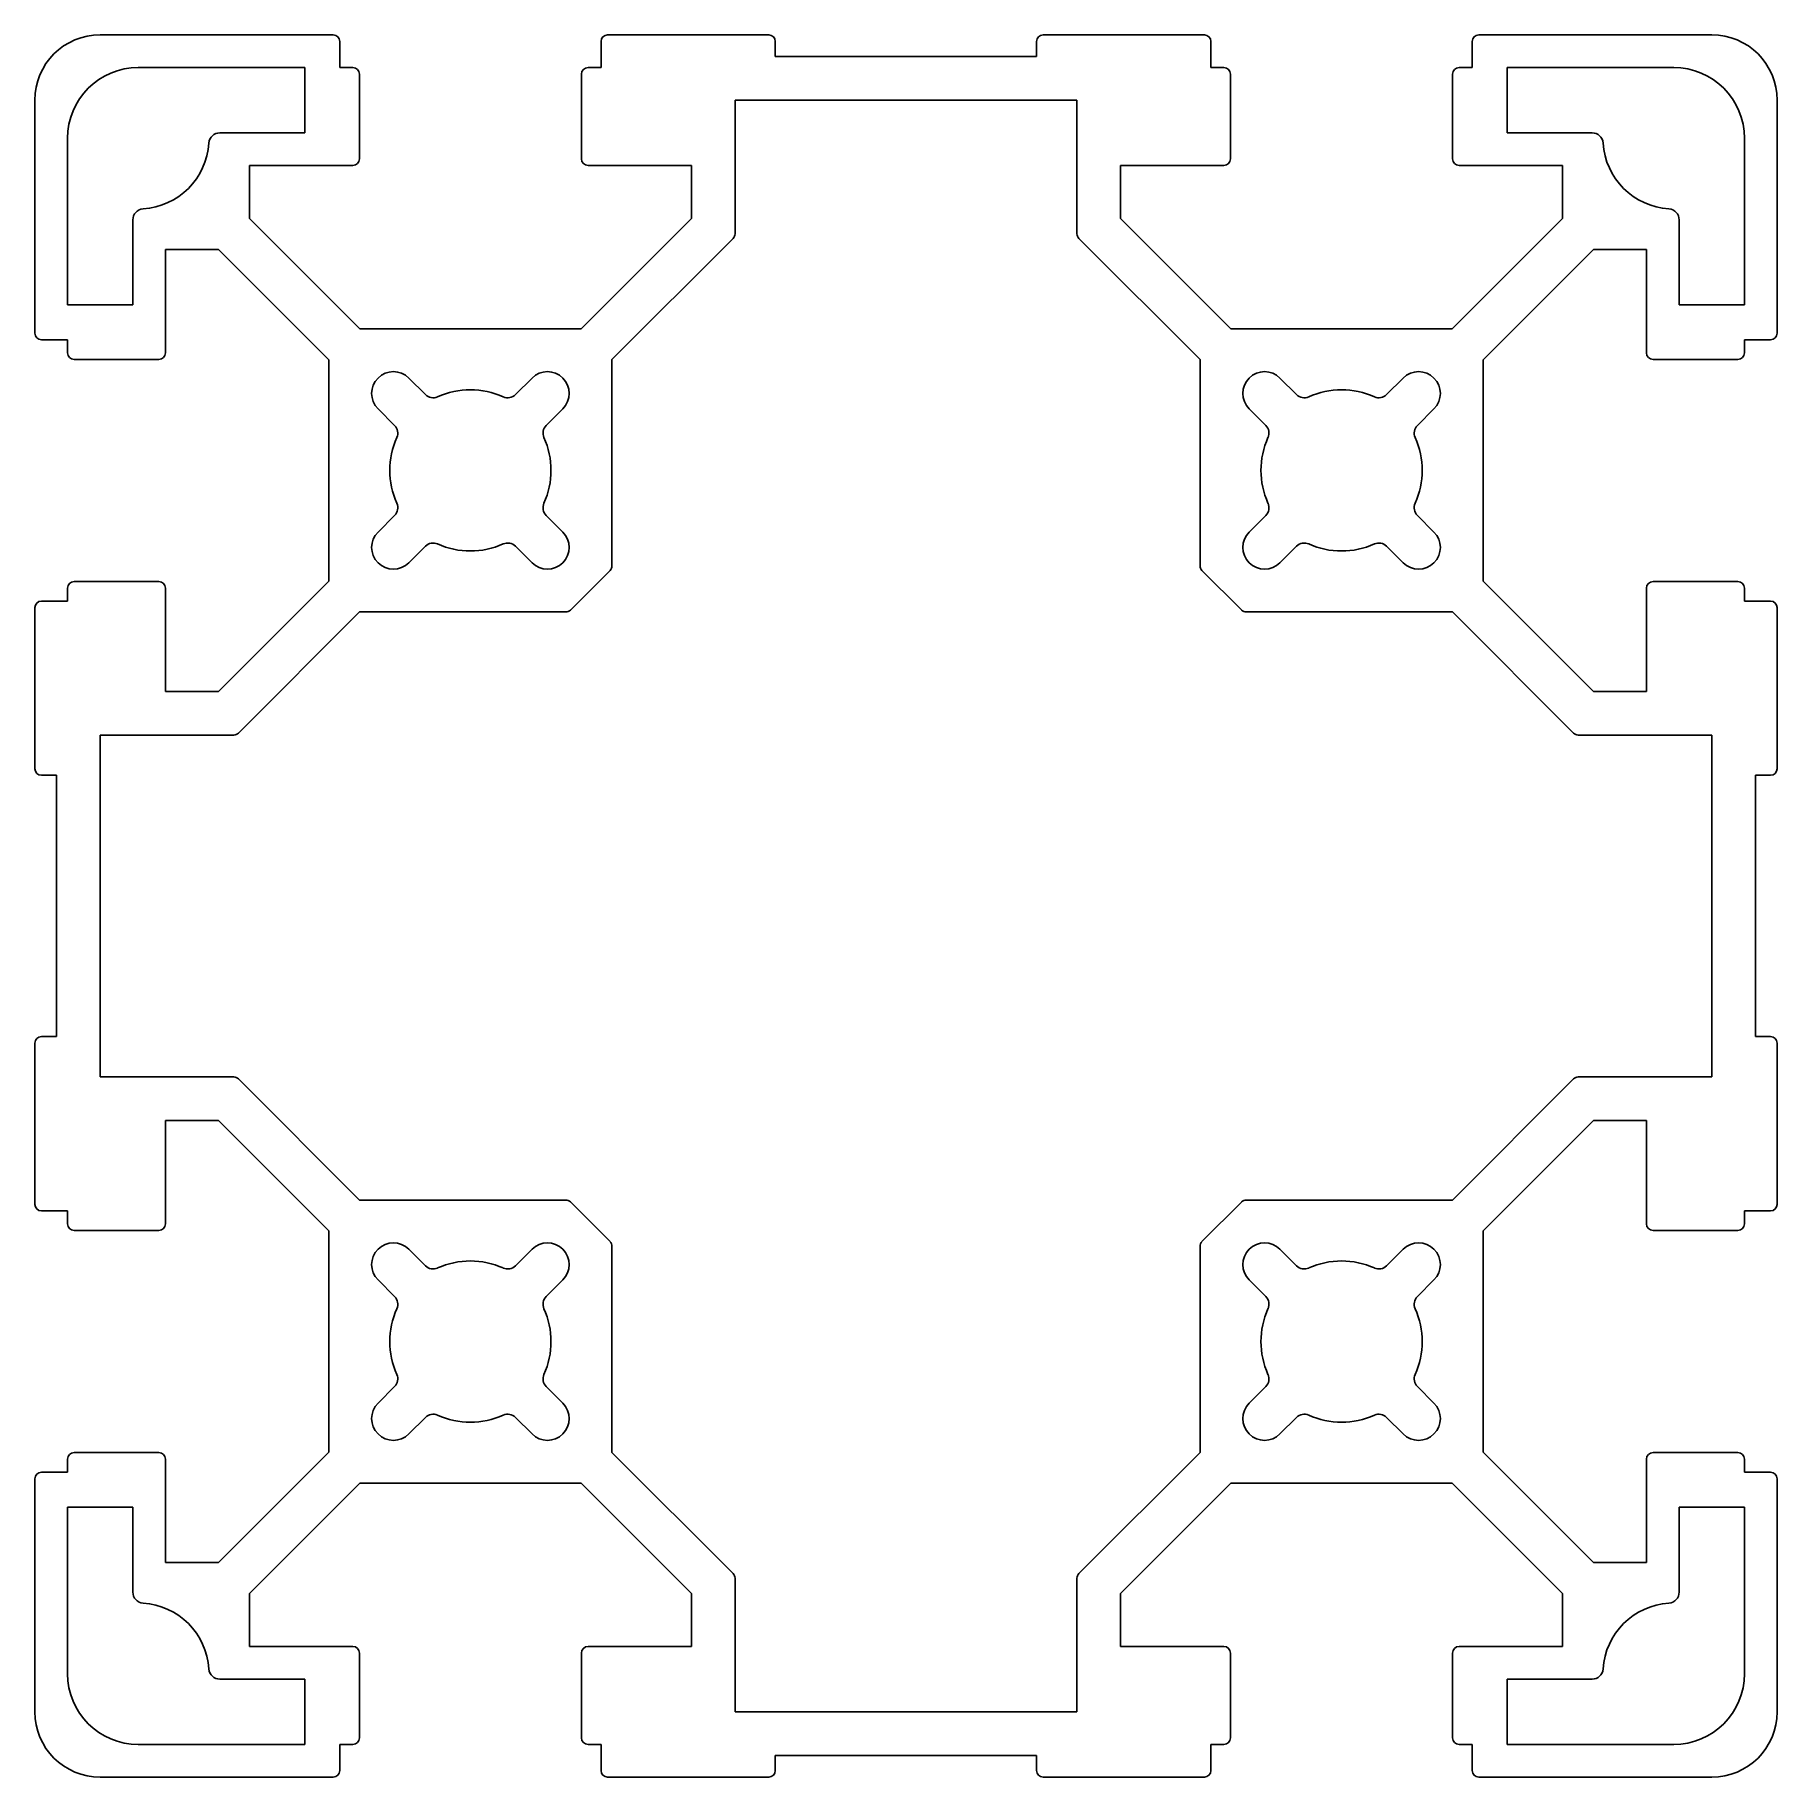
# Model space of a CAD drawing. Extents: x 1869.1 to 1949.1, y 1355 to 1435.
import ezdxf

# ---------------------------------------------------------------- set-up
doc = ezdxf.new("R2010")
doc.units = 0
doc.layers.get('0').update_dxf_attribs({"linetype": 'CONTINUOUS'})

msp = doc.modelspace()

# ---------------------------------------------------------------- linework, layer by layer
for p, q in [((1882.774, 1435.026), (1872.074, 1435.026)), ((1883.074, 1433.526), (1883.074, 1434.726)), ((1895.074, 1434.726), (1895.074, 1433.526)), ((1902.774, 1435.026), (1895.374, 1435.026)), ((1903.074, 1434.026), (1903.074, 1434.726)), ((1915.074, 1434.726), (1915.074, 1434.026)), ((1922.774, 1435.026), (1915.374, 1435.026)), ((1923.074, 1433.526), (1923.074, 1434.726)), ((1935.074, 1434.726), (1935.074, 1433.526)), ((1946.074, 1435.026), (1935.374, 1435.026)), ((1915.074, 1434.026), (1903.074, 1434.026)), ((1873.824, 1433.526), (1881.474, 1433.526)), ((1881.474, 1433.526), (1881.474, 1430.526)), ((1883.674, 1433.526), (1883.074, 1433.526)), ((1883.974, 1429.326), (1883.974, 1433.226)), ((1894.174, 1433.226), (1894.174, 1429.326)), ((1895.074, 1433.526), (1894.474, 1433.526)), ((1923.674, 1433.526), (1923.074, 1433.526)), ((1923.974, 1429.326), (1923.974, 1433.226)), ((1934.174, 1433.226), (1934.174, 1429.326)), ((1935.074, 1433.526), (1934.474, 1433.526)), ((1936.674, 1430.526), (1936.674, 1433.526)), ((1936.674, 1433.526), (1944.324, 1433.526)), ((1869.074, 1432.026), (1869.074, 1421.326)), ((1901.224, 1425.892), (1901.224, 1432.026)), ((1901.224, 1432.026), (1916.924, 1432.026)), ((1916.924, 1432.026), (1916.924, 1425.892)), ((1949.074, 1421.326), (1949.074, 1432.026)), ((1881.474, 1430.526), (1877.566, 1430.526)), ((1940.583, 1430.526), (1936.674, 1430.526)), ((1870.574, 1422.626), (1870.574, 1430.276)), ((1947.574, 1430.276), (1947.574, 1422.626)), ((1878.924, 1426.596), (1878.924, 1429.026)), ((1878.924, 1429.026), (1883.674, 1429.026)), ((1894.474, 1429.026), (1899.224, 1429.026)), ((1899.224, 1429.026), (1899.224, 1426.596)), ((1918.924, 1426.596), (1918.924, 1429.026)), ((1918.924, 1429.026), (1923.674, 1429.026)), ((1934.474, 1429.026), (1939.224, 1429.026)), ((1939.224, 1429.026), (1939.224, 1426.596)), ((1873.574, 1426.534), (1873.574, 1422.626)), ((1883.994, 1421.526), (1878.924, 1426.596)), ((1899.224, 1426.596), (1894.154, 1421.526)), ((1923.994, 1421.526), (1918.924, 1426.596)), ((1939.224, 1426.596), (1934.154, 1421.526)), ((1944.574, 1422.626), (1944.574, 1426.534)), ((1895.574, 1420.117), (1901.137, 1425.679)), ((1917.012, 1425.679), (1922.574, 1420.117)), ((1875.074, 1420.426), (1875.074, 1425.176)), ((1875.074, 1425.176), (1877.504, 1425.176)), ((1877.504, 1425.176), (1882.574, 1420.106)), ((1935.574, 1420.106), (1940.644, 1425.176)), ((1940.644, 1425.176), (1943.074, 1425.176)), ((1943.074, 1425.176), (1943.074, 1420.426)), ((1873.574, 1422.626), (1870.574, 1422.626)), ((1947.574, 1422.626), (1944.574, 1422.626)), ((1869.374, 1421.026), (1870.574, 1421.026)), ((1870.574, 1421.026), (1870.574, 1420.426)), ((1894.154, 1421.526), (1883.994, 1421.526)), ((1934.154, 1421.526), (1923.994, 1421.526)), ((1947.574, 1420.426), (1947.574, 1421.026)), ((1947.574, 1421.026), (1948.774, 1421.026)), ((1870.874, 1420.126), (1874.774, 1420.126)), ((1882.574, 1420.106), (1882.574, 1409.946)), ((1895.574, 1410.65), (1895.574, 1420.117)), ((1922.574, 1420.117), (1922.574, 1410.65)), ((1935.574, 1409.946), (1935.574, 1420.106)), ((1943.374, 1420.126), (1947.274, 1420.126)), ((1886.246, 1419.268), (1887.008, 1418.507)), ((1891.141, 1418.507), (1891.903, 1419.268)), ((1926.246, 1419.268), (1927.008, 1418.507)), ((1931.141, 1418.507), (1931.903, 1419.268)), ((1885.593, 1417.093), (1884.832, 1417.854)), ((1893.317, 1417.854), (1892.556, 1417.093)), ((1925.593, 1417.093), (1924.832, 1417.854)), ((1933.317, 1417.854), (1932.556, 1417.093)), ((1884.832, 1412.197), (1885.593, 1412.959)), ((1892.556, 1412.959), (1893.317, 1412.197)), ((1924.832, 1412.197), (1925.593, 1412.959)), ((1932.556, 1412.959), (1933.317, 1412.197)), ((1887.008, 1411.545), (1886.246, 1410.783)), ((1891.903, 1410.783), (1891.141, 1411.545)), ((1927.008, 1411.545), (1926.246, 1410.783)), ((1931.903, 1410.783), (1931.141, 1411.545)), ((1893.662, 1408.614), (1895.487, 1410.438)), ((1922.662, 1410.438), (1924.487, 1408.614)), ((1870.574, 1409.626), (1870.574, 1409.026)), ((1874.774, 1409.926), (1870.874, 1409.926)), ((1875.074, 1404.876), (1875.074, 1409.626)), ((1882.574, 1409.946), (1877.504, 1404.876)), ((1940.644, 1404.876), (1935.574, 1409.946)), ((1943.074, 1409.626), (1943.074, 1404.876)), ((1947.274, 1409.926), (1943.374, 1409.926)), ((1947.574, 1409.026), (1947.574, 1409.626)), ((1870.574, 1409.026), (1869.374, 1409.026)), ((1948.774, 1409.026), (1947.574, 1409.026)), ((1869.074, 1408.726), (1869.074, 1401.326)), ((1878.421, 1402.964), (1883.983, 1408.526)), ((1883.983, 1408.526), (1893.45, 1408.526)), ((1924.699, 1408.526), (1934.166, 1408.526)), ((1934.166, 1408.526), (1939.728, 1402.964)), ((1949.074, 1401.326), (1949.074, 1408.726)), ((1877.504, 1404.876), (1875.074, 1404.876)), ((1943.074, 1404.876), (1940.644, 1404.876)), ((1872.074, 1387.176), (1872.074, 1402.876)), ((1872.074, 1402.876), (1878.209, 1402.876)), ((1939.94, 1402.876), (1946.074, 1402.876)), ((1946.074, 1402.876), (1946.074, 1387.176)), ((1869.374, 1401.026), (1870.074, 1401.026)), ((1870.074, 1401.026), (1870.074, 1389.026)), ((1948.074, 1389.026), (1948.074, 1401.026)), ((1948.074, 1401.026), (1948.774, 1401.026)), ((1870.074, 1389.026), (1869.374, 1389.026)), ((1948.774, 1389.026), (1948.074, 1389.026)), ((1869.074, 1388.726), (1869.074, 1381.326)), ((1949.074, 1381.326), (1949.074, 1388.726)), ((1878.209, 1387.176), (1872.074, 1387.176)), ((1883.983, 1381.526), (1878.421, 1387.088)), ((1939.728, 1387.088), (1934.166, 1381.526)), ((1946.074, 1387.176), (1939.94, 1387.176)), ((1875.074, 1380.426), (1875.074, 1385.176)), ((1875.074, 1385.176), (1877.504, 1385.176)), ((1877.504, 1385.176), (1882.574, 1380.106)), ((1935.574, 1380.106), (1940.644, 1385.176)), ((1940.644, 1385.176), (1943.074, 1385.176)), ((1943.074, 1385.176), (1943.074, 1380.426)), ((1869.374, 1381.026), (1870.574, 1381.026)), ((1870.574, 1381.026), (1870.574, 1380.426)), ((1893.45, 1381.526), (1883.983, 1381.526)), ((1895.487, 1379.614), (1893.662, 1381.438)), ((1924.487, 1381.438), (1922.662, 1379.614)), ((1934.166, 1381.526), (1924.699, 1381.526)), ((1947.574, 1380.426), (1947.574, 1381.026)), ((1947.574, 1381.026), (1948.774, 1381.026)), ((1870.874, 1380.126), (1874.774, 1380.126)), ((1882.574, 1380.106), (1882.574, 1369.946)), ((1935.574, 1369.946), (1935.574, 1380.106)), ((1943.374, 1380.126), (1947.274, 1380.126)), ((1886.246, 1379.268), (1887.008, 1378.507)), ((1891.141, 1378.507), (1891.903, 1379.268)), ((1895.574, 1369.934), (1895.574, 1379.401)), ((1922.574, 1379.401), (1922.574, 1369.934)), ((1926.246, 1379.268), (1927.008, 1378.507)), ((1931.141, 1378.507), (1931.903, 1379.268)), ((1885.593, 1377.093), (1884.832, 1377.854)), ((1893.317, 1377.854), (1892.556, 1377.093)), ((1925.593, 1377.093), (1924.832, 1377.854)), ((1933.317, 1377.854), (1932.556, 1377.093)), ((1884.832, 1372.197), (1885.593, 1372.959)), ((1892.556, 1372.959), (1893.317, 1372.197)), ((1924.832, 1372.197), (1925.593, 1372.959)), ((1932.556, 1372.959), (1933.317, 1372.197)), ((1887.008, 1371.545), (1886.246, 1370.783)), ((1891.903, 1370.783), (1891.141, 1371.545)), ((1927.008, 1371.545), (1926.246, 1370.783)), ((1931.903, 1370.783), (1931.141, 1371.545)), ((1870.574, 1369.626), (1870.574, 1369.026)), ((1874.774, 1369.926), (1870.874, 1369.926)), ((1875.074, 1364.876), (1875.074, 1369.626)), ((1882.574, 1369.946), (1877.504, 1364.876)), ((1901.137, 1364.372), (1895.574, 1369.934)), ((1922.574, 1369.934), (1917.012, 1364.372)), ((1940.644, 1364.876), (1935.574, 1369.946)), ((1943.074, 1369.626), (1943.074, 1364.876)), ((1947.274, 1369.926), (1943.374, 1369.926)), ((1947.574, 1369.026), (1947.574, 1369.626)), ((1870.574, 1369.026), (1869.374, 1369.026)), ((1948.774, 1369.026), (1947.574, 1369.026)), ((1869.074, 1368.726), (1869.074, 1358.026)), ((1878.924, 1363.456), (1883.994, 1368.526)), ((1883.994, 1368.526), (1894.154, 1368.526)), ((1894.154, 1368.526), (1899.224, 1363.456)), ((1918.924, 1363.456), (1923.994, 1368.526)), ((1923.994, 1368.526), (1934.154, 1368.526)), ((1934.154, 1368.526), (1939.224, 1363.456)), ((1949.074, 1358.026), (1949.074, 1368.726)), ((1870.574, 1359.776), (1870.574, 1367.426)), ((1870.574, 1367.426), (1873.574, 1367.426)), ((1873.574, 1367.426), (1873.574, 1363.517)), ((1944.574, 1363.517), (1944.574, 1367.426)), ((1944.574, 1367.426), (1947.574, 1367.426)), ((1947.574, 1367.426), (1947.574, 1359.776)), ((1877.504, 1364.876), (1875.074, 1364.876)), ((1943.074, 1364.876), (1940.644, 1364.876)), ((1901.224, 1358.026), (1901.224, 1364.16)), ((1916.924, 1364.16), (1916.924, 1358.026)), ((1878.924, 1361.026), (1878.924, 1363.456)), ((1899.224, 1363.456), (1899.224, 1361.026)), ((1918.924, 1361.026), (1918.924, 1363.456)), ((1939.224, 1363.456), (1939.224, 1361.026)), ((1883.674, 1361.026), (1878.924, 1361.026)), ((1899.224, 1361.026), (1894.474, 1361.026)), ((1923.674, 1361.026), (1918.924, 1361.026)), ((1939.224, 1361.026), (1934.474, 1361.026)), ((1883.974, 1356.826), (1883.974, 1360.726)), ((1894.174, 1360.726), (1894.174, 1356.826)), ((1923.974, 1356.826), (1923.974, 1360.726)), ((1934.174, 1360.726), (1934.174, 1356.826)), ((1877.566, 1359.526), (1881.474, 1359.526)), ((1881.474, 1359.526), (1881.474, 1356.526)), ((1936.674, 1356.526), (1936.674, 1359.526)), ((1936.674, 1359.526), (1940.583, 1359.526)), ((1916.924, 1358.026), (1901.224, 1358.026)), ((1881.474, 1356.526), (1873.824, 1356.526)), ((1883.074, 1355.326), (1883.074, 1356.526)), ((1883.074, 1356.526), (1883.674, 1356.526)), ((1894.474, 1356.526), (1895.074, 1356.526)), ((1895.074, 1356.526), (1895.074, 1355.326)), ((1903.074, 1355.326), (1903.074, 1356.026)), ((1903.074, 1356.026), (1915.074, 1356.026)), ((1915.074, 1356.026), (1915.074, 1355.326)), ((1923.074, 1355.326), (1923.074, 1356.526)), ((1923.074, 1356.526), (1923.674, 1356.526)), ((1934.474, 1356.526), (1935.074, 1356.526)), ((1935.074, 1356.526), (1935.074, 1355.326)), ((1944.324, 1356.526), (1936.674, 1356.526)), ((1872.074, 1355.026), (1882.774, 1355.026)), ((1895.374, 1355.026), (1902.774, 1355.026)), ((1915.374, 1355.026), (1922.774, 1355.026)), ((1935.374, 1355.026), (1946.074, 1355.026))]:
    msp.add_line(p, q)
for centre, radius, start, end in [((1872.074, 1432.026), 3, 90, 180), ((1882.774, 1434.726), 0.3, 0, 90), ((1895.374, 1434.726), 0.3, 90, 180), ((1902.774, 1434.726), 0.3, 0, 90), ((1915.374, 1434.726), 0.3, 90, 180), ((1922.774, 1434.726), 0.3, 0, 90), ((1935.374, 1434.726), 0.3, 90, 180), ((1946.074, 1432.026), 3, 0, 90), ((1873.824, 1430.276), 3.25, 90, 180), ((1883.674, 1433.226), 0.3, 0, 90), ((1894.474, 1433.226), 0.3, 90, 180), ((1923.674, 1433.226), 0.3, 0, 90), ((1934.474, 1433.226), 0.3, 90, 180), ((1944.324, 1430.276), 3.25, 0, 90), ((1877.566, 1430.026), 0.5, 90, 176.17745), ((1940.583, 1430.026), 0.5, 3.82255, 90), ((1873.824, 1430.276), 3.25, 273.82255, 356.17745), ((1944.324, 1430.276), 3.25, 183.82255, 266.17745), ((1883.674, 1429.326), 0.3, 270, 0), ((1894.474, 1429.326), 0.3, 180, 270), ((1923.674, 1429.326), 0.3, 270, 0), ((1934.474, 1429.326), 0.3, 180, 270), ((1874.074, 1426.534), 0.5, 93.82255, 180), ((1944.074, 1426.534), 0.5, 0, 86.17745), ((1900.924, 1425.892), 0.3, 315, 360), ((1917.224, 1425.892), 0.3, 180, 225), ((1869.374, 1421.326), 0.3, 180, 270), ((1948.774, 1421.326), 0.3, 270, 0), ((1870.874, 1420.426), 0.3, 180, 270), ((1874.774, 1420.426), 0.3, 270, 0), ((1943.374, 1420.426), 0.3, 180, 270), ((1947.274, 1420.426), 0.3, 270, 0), ((1885.539, 1418.561), 1, 45, 225), ((1892.61, 1418.561), 1, 315, 135), ((1925.539, 1418.561), 1, 45, 225), ((1932.61, 1418.561), 1, 315, 135), ((1887.361, 1418.86), 0.5, 225, 294.07517), ((1889.074, 1415.026), 3.7, 65.92483, 114.07517), ((1890.788, 1418.86), 0.5, 245.92483, 315), ((1927.361, 1418.86), 0.5, 225, 294.07517), ((1929.074, 1415.026), 3.7, 65.92483, 114.07517), ((1930.788, 1418.86), 0.5, 245.92483, 315), ((1885.24, 1416.739), 0.5, 335.92483, 45), ((1892.909, 1416.739), 0.5, 135, 204.07517), ((1925.24, 1416.739), 0.5, 335.92483, 45), ((1932.909, 1416.739), 0.5, 135, 204.07517), ((1889.074, 1415.026), 3.7, 155.92483, 204.07517), ((1889.074, 1415.026), 3.7, 335.92483, 24.07517), ((1929.074, 1415.026), 3.7, 155.92483, 204.07517), ((1929.074, 1415.026), 3.7, 335.92483, 24.07517), ((1885.24, 1413.312), 0.5, 315, 24.07517), ((1892.909, 1413.312), 0.5, 155.92483, 225), ((1925.24, 1413.312), 0.5, 315, 24.07517), ((1932.909, 1413.312), 0.5, 155.92483, 225), ((1885.539, 1411.49), 1, 135, 315), ((1892.61, 1411.49), 1, 225, 45), ((1925.539, 1411.49), 1, 135, 315), ((1932.61, 1411.49), 1, 225, 45), ((1887.361, 1411.191), 0.5, 65.92483, 135), ((1889.074, 1415.026), 3.7, 245.92483, 294.07517), ((1890.788, 1411.191), 0.5, 45, 114.07517), ((1927.361, 1411.191), 0.5, 65.92483, 135), ((1929.074, 1415.026), 3.7, 245.92483, 294.07517), ((1930.788, 1411.191), 0.5, 45, 114.07517), ((1895.274, 1410.65), 0.3, 315, 0), ((1922.874, 1410.65), 0.3, 180, 225), ((1870.874, 1409.626), 0.3, 90, 180), ((1874.774, 1409.626), 0.3, 0, 90), ((1943.374, 1409.626), 0.3, 90, 180), ((1947.274, 1409.626), 0.3, 0, 90), ((1869.374, 1408.726), 0.3, 90, 180), ((1948.774, 1408.726), 0.3, 0, 90), ((1893.45, 1408.826), 0.3, 270, 315), ((1924.699, 1408.826), 0.3, 225, 270), ((1878.209, 1403.176), 0.3, 270, 315), ((1939.94, 1403.176), 0.3, 225, 270), ((1869.374, 1401.326), 0.3, 180, 270), ((1948.774, 1401.326), 0.3, 270, 0), ((1869.374, 1388.726), 0.3, 90, 180), ((1948.774, 1388.726), 0.3, 0, 90), ((1878.209, 1386.876), 0.3, 45, 90), ((1939.94, 1386.876), 0.3, 90, 135), ((1869.374, 1381.326), 0.3, 180, 270), ((1893.45, 1381.226), 0.3, 45, 90), ((1924.699, 1381.226), 0.3, 90, 135), ((1948.774, 1381.326), 0.3, 270, 0), ((1870.874, 1380.426), 0.3, 180, 270), ((1874.774, 1380.426), 0.3, 270, 0), ((1943.374, 1380.426), 0.3, 180, 270), ((1947.274, 1380.426), 0.3, 270, 0), ((1885.539, 1378.561), 1, 45, 225), ((1892.61, 1378.561), 1, 315, 135), ((1895.274, 1379.401), 0.3, 0, 45), ((1922.874, 1379.401), 0.3, 135, 180), ((1925.539, 1378.561), 1, 45, 225), ((1932.61, 1378.561), 1, 315, 135), ((1887.361, 1378.86), 0.5, 225, 294.07517), ((1889.074, 1375.026), 3.7, 65.92483, 114.07517), ((1890.788, 1378.86), 0.5, 245.92483, 315), ((1927.361, 1378.86), 0.5, 225, 294.07517), ((1929.074, 1375.026), 3.7, 65.92483, 114.07517), ((1930.788, 1378.86), 0.5, 245.92483, 315), ((1885.24, 1376.739), 0.5, 335.92483, 45), ((1892.909, 1376.739), 0.5, 135, 204.07517), ((1925.24, 1376.739), 0.5, 335.92483, 45), ((1932.909, 1376.739), 0.5, 135, 204.07517), ((1889.074, 1375.026), 3.7, 155.92483, 204.07517), ((1889.074, 1375.026), 3.7, 335.92483, 24.07517), ((1929.074, 1375.026), 3.7, 155.92483, 204.07517), ((1929.074, 1375.026), 3.7, 335.92483, 24.07517), ((1885.24, 1373.312), 0.5, 315, 24.07517), ((1892.909, 1373.312), 0.5, 155.92483, 225), ((1925.24, 1373.312), 0.5, 315, 24.07517), ((1932.909, 1373.312), 0.5, 155.92483, 225), ((1885.539, 1371.49), 1, 135, 315), ((1892.61, 1371.49), 1, 225, 45), ((1925.539, 1371.49), 1, 135, 315), ((1932.61, 1371.49), 1, 225, 45), ((1887.361, 1371.191), 0.5, 65.92483, 135), ((1889.074, 1375.026), 3.7, 245.92483, 294.07517), ((1890.788, 1371.191), 0.5, 45, 114.07517), ((1927.361, 1371.191), 0.5, 65.92483, 135), ((1929.074, 1375.026), 3.7, 245.92483, 294.07517), ((1930.788, 1371.191), 0.5, 45, 114.07517), ((1870.874, 1369.626), 0.3, 90, 180), ((1874.774, 1369.626), 0.3, 0, 90), ((1943.374, 1369.626), 0.3, 90, 180), ((1947.274, 1369.626), 0.3, 0, 90), ((1869.374, 1368.726), 0.3, 90, 180), ((1948.774, 1368.726), 0.3, 0, 90), ((1900.924, 1364.16), 0.3, 0, 45), ((1917.224, 1364.16), 0.3, 135, 180), ((1874.074, 1363.517), 0.5, 180, 266.17745), ((1944.074, 1363.517), 0.5, 273.82255, 360), ((1873.824, 1359.776), 3.25, 3.82255, 86.17745), ((1944.324, 1359.776), 3.25, 93.82255, 176.17745), ((1883.674, 1360.726), 0.3, 0, 90), ((1894.474, 1360.726), 0.3, 90, 180), ((1923.674, 1360.726), 0.3, 0, 90), ((1934.474, 1360.726), 0.3, 90, 180), ((1873.824, 1359.776), 3.25, 180, 270), ((1877.566, 1360.026), 0.5, 183.82255, 270), ((1940.583, 1360.026), 0.5, 270, 356.17745), ((1944.324, 1359.776), 3.25, 270, 360), ((1872.074, 1358.026), 3, 180, 270), ((1946.074, 1358.026), 3, 270, 0), ((1883.674, 1356.826), 0.3, 270, 0), ((1894.474, 1356.826), 0.3, 180, 270), ((1923.674, 1356.826), 0.3, 270, 0), ((1934.474, 1356.826), 0.3, 180, 270), ((1882.774, 1355.326), 0.3, 270, 0), ((1895.374, 1355.326), 0.3, 180, 270), ((1902.774, 1355.326), 0.3, 270, 0), ((1915.374, 1355.326), 0.3, 180, 270), ((1922.774, 1355.326), 0.3, 270, 0), ((1935.374, 1355.326), 0.3, 180, 270)]:
    msp.add_arc(centre, radius, start, end)

doc.saveas('drawing.dxf')
